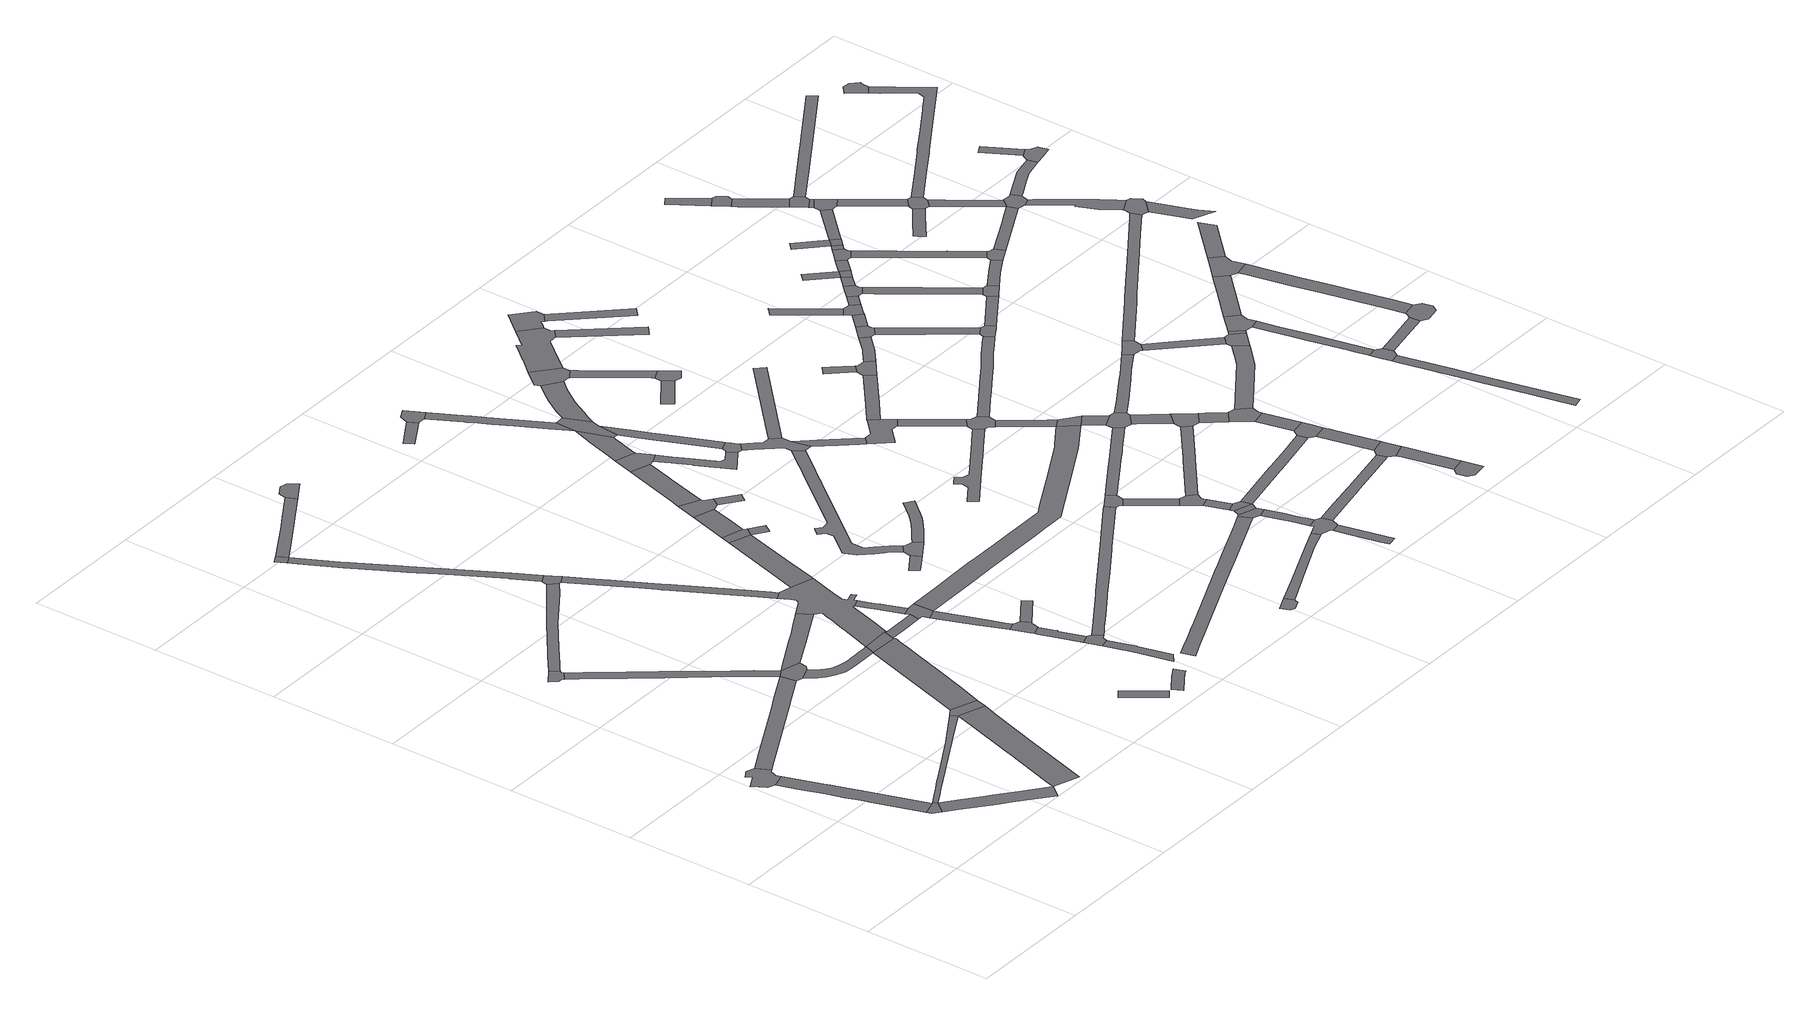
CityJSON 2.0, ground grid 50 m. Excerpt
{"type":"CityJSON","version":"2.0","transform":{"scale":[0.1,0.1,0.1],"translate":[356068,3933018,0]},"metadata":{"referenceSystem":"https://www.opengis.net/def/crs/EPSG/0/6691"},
"CityObjects":{
"road1":{"type":"Road","geometry":[{"type":"MultiSurface","lod":"1","boundaries":[[[0,1,2,3,4,5,6,7,8,9,10]]]}]},
"road2":{"type":"Road","attributes":{"RoadStructureAttribute.sectionType":"1"},"geometry":[{"type":"MultiSurface","lod":"1","boundaries":[[[11,12,13,14,15,16,17,18,19,20,21,22,23,24,0,10]]]}]},
"road3":{"type":"Road","geometry":[{"type":"MultiSurface","lod":"1","boundaries":[[[18,17,25,26,27,28]]]}]},
"road4":{"type":"Road","attributes":{"RoadStructureAttribute.sectionType":"1"},"geometry":[{"type":"MultiSurface","lod":"1","boundaries":[[[29,30,31,32,33,27,26,34,35,36,37,38,39]]]}]},
"road5":{"type":"Road","attributes":{"RoadStructureAttribute.sectionType":"1"},"geometry":[{"type":"MultiSurface","lod":"1","boundaries":[[[27,40,41,42,43,44,45,46,47,48,49,50,51,39,52,53,54,55,56,57,58,46,59,60,61,62,63,64,65,66,28]]]}]},
"road6":{"type":"Road","attributes":{"RoadStructureAttribute.sectionType":"1"},"geometry":[{"type":"MultiSurface","lod":"1","boundaries":[[[67,68,69,70,71,4,3,72,73,74,75,76]]]}]},
"road7":{"type":"Road","geometry":[{"type":"MultiSurface","lod":"1","boundaries":[[[77,78,79,80,81,82,83,84,85,86]]]}]},
"road8":{"type":"Road","attributes":{"RoadStructureAttribute.sectionType":"1"},"geometry":[{"type":"MultiSurface","lod":"1","boundaries":[[[87,88,89,90,91,92,93,67,94,95,96,97,98,99,100,101,102,77,86]]]}]},
"road9":{"type":"Road","geometry":[{"type":"MultiSurface","lod":"1","boundaries":[[[103,104,59,46,58]]]}]},
"road10":{"type":"Road","attributes":{"RoadStructureAttribute.sectionType":"1"},"geometry":[{"type":"MultiSurface","lod":"1","boundaries":[[[79,105,106,107,108,109,110,111,112,113,114,115,116,80]]]}]},
"road11":{"type":"Road","geometry":[{"type":"MultiSurface","lod":"1","boundaries":[[[117,118,119,120,94,67,76]]]}]},
"road12":{"type":"Road","geometry":[{"type":"MultiSurface","lod":"1","boundaries":[[[121,122,123,124]]]}]},
"road13":{"type":"Road","attributes":{"RoadStructureAttribute.sectionType":"1"},"geometry":[{"type":"MultiSurface","lod":"1","boundaries":[[[125,126,127,128,129,130,131,132,133,134,135,136,118,117,137,138,139,140,141,142,143,144,145,146,147]]]}]},
"road14":{"type":"Road","attributes":{"RoadStructureAttribute.sectionType":"1"},"geometry":[{"type":"MultiSurface","lod":"1","boundaries":[[[148,149,150,151,152,104,103,153,154,155,156,157,158,159,160,161,162,163,164,147]]]}]},
"road15":{"type":"Road","attributes":{"RoadStructureAttribute.sectionType":"1"},"geometry":[{"type":"MultiSurface","lod":"1","boundaries":[[[122,165,166,167,168,169,170,171,172,173,174,175,176,177,178,179,180,181,182,183,184,185,186,187,123]]]}]},
"road16":{"type":"Road","attributes":{"RoadStructureAttribute.sectionType":"1"},"geometry":[{"type":"MultiSurface","lod":"1","boundaries":[[[188,189,190,191,192,193,94,120,194,195,196,197]]]}]},
"road17":{"type":"Road","attributes":{"RoadStructureAttribute.sectionType":"1"},"geometry":[{"type":"MultiSurface","lod":"1","boundaries":[[[198,199,200,201]]]}]},
"road18":{"type":"Road","geometry":[{"type":"MultiSurface","lod":"1","boundaries":[[[202,176,175,111,110,203,204]]]}]},
"road19":{"type":"Road","geometry":[{"type":"MultiSurface","lod":"1","boundaries":[[[205,206,125,147,164,207]]]}]},
"road20":{"type":"Road","attributes":{"RoadStructureAttribute.sectionType":"1"},"geometry":[{"type":"MultiSurface","lod":"1","boundaries":[[[123,208,209,210,211,212,213,214,215,124]]]}]},
"road21":{"type":"Road","attributes":{"RoadStructureAttribute.sectionType":"1"},"geometry":[{"type":"MultiSurface","lod":"1","boundaries":[[[216,217,218,219,220,221,222,223,224,204,203,225,226,227,228,229,230,231,232,233,234,235]]]}]},
"road22":{"type":"Road","attributes":{"RoadStructureAttribute.sectionType":"1"},"geometry":[{"type":"MultiSurface","lod":"1","boundaries":[[[236,237,238,239,240,241,242,243,244]]]}]},
"road23":{"type":"Road","attributes":{"RoadStructureAttribute.sectionType":"6"},"geometry":[{"type":"MultiSurface","lod":"1","boundaries":[[[245,246,247,248,249,250,205,207]]]}]},
"road24":{"type":"Road","geometry":[{"type":"MultiSurface","lod":"1","boundaries":[[[196,251,252,253,254,255,256,257,258,259,260,261,262,125,206,263,264,265,266,267,268,269,270,271,272,273,274,275,276,277,278,216,235,279,280,281,282,197]]]}]},
"road25":{"type":"Road","attributes":{"RoadStructureAttribute.sectionType":"1"},"geometry":[{"type":"MultiSurface","lod":"1","boundaries":[[[283,284,285,286,287,288,289,290,291,270,269]]]}]},
"road26":{"type":"Road","geometry":[{"type":"MultiSurface","lod":"1","boundaries":[[[247,292,293,294,295,287,286,248]]]}]},
"road27":{"type":"Road","attributes":{"RoadStructureAttribute.sectionType":"1"},"geometry":[{"type":"MultiSurface","lod":"1","boundaries":[[[296,297,298,212,211,299,300]]]}]},
"road28":{"type":"Road","attributes":{"RoadStructureAttribute.sectionType":"1"},"geometry":[{"type":"MultiSurface","lod":"1","boundaries":[[[301,302,303,304,305,306,294,293]]]}]},
"road29":{"type":"Road","attributes":{"RoadStructureAttribute.sectionType":"1"},"geometry":[{"type":"MultiSurface","lod":"1","boundaries":[[[307,308,309,310,311,312,313,314,315]]]}]},
"road30":{"type":"Road","attributes":{"RoadStructureAttribute.sectionType":"1"},"geometry":[{"type":"MultiSurface","lod":"1","boundaries":[[[316,317,318,319,320,321,322,323,324,325]]]}]},
"road31":{"type":"Road","geometry":[{"type":"MultiSurface","lod":"1","boundaries":[[[303,326,322,321,327,328,329,330,331,304]]]}]},
"road32":{"type":"Road","geometry":[{"type":"MultiSurface","lod":"1","boundaries":[[[332,333,334,316,325,307,315]]]}]},
"road33":{"type":"Road","geometry":[{"type":"MultiSurface","lod":"1","boundaries":[[[329,335,336,337,330]]]}]},
"road34":{"type":"Road","attributes":{"RoadStructureAttribute.sectionType":"1"},"geometry":[{"type":"MultiSurface","lod":"1","boundaries":[[[338,339,340,278,277,341,342,343,344]]]}]},
"road35":{"type":"Road","geometry":[{"type":"MultiSurface","lod":"1","boundaries":[[[345,346,338,344,347,348]]]}]},
"road36":{"type":"Road","attributes":{"RoadStructureAttribute.sectionType":"1"},"geometry":[{"type":"MultiSurface","lod":"1","boundaries":[[[349,350,351,352]]]}]},
"road37":{"type":"Road","attributes":{"RoadStructureAttribute.sectionType":"1"},"geometry":[{"type":"MultiSurface","lod":"1","boundaries":[[[353,345,348,354,355,356]]]}]},
"road38":{"type":"Road","geometry":[{"type":"MultiSurface","lod":"1","boundaries":[[[357,358,347,344]]]}]},
"road39":{"type":"Road","geometry":[{"type":"MultiSurface","lod":"1","boundaries":[[[359,360,361,362,363,364,349,352]]]}]},
"road40":{"type":"Road","geometry":[{"type":"MultiSurface","lod":"1","boundaries":[[[365,366,367,368,369,353,356]]]}]},
"road41":{"type":"Road","geometry":[{"type":"MultiSurface","lod":"1","boundaries":[[[365,370,371,372,373,366]]]}]},
"road42":{"type":"Road","attributes":{"RoadStructureAttribute.sectionType":"1"},"geometry":[{"type":"MultiSurface","lod":"1","boundaries":[[[333,374,375,376,377,378,379,380,381,382,383,384,385,386,387,388,389,390,391,392,393,394,334]]]}]},
"road43":{"type":"Road","attributes":{"RoadStructureAttribute.sectionType":"1"},"geometry":[{"type":"MultiSurface","lod":"1","boundaries":[[[395,396,397,369,368,398,399,400]]]}]},
"road44":{"type":"Road","geometry":[{"type":"MultiSurface","lod":"1","boundaries":[[[401,402,403,404,405,406]]]}]},
"road45":{"type":"Road","geometry":[{"type":"MultiSurface","lod":"1","boundaries":[[[407,408,409,410,411,412]]]}]},
"road46":{"type":"Road","attributes":{"RoadStructureAttribute.sectionType":"1"},"geometry":[{"type":"MultiSurface","lod":"1","boundaries":[[[413,414,415,416,417,418,419,420,421,422,423,424,425,426,427,428,429,430,431,432,433,434,435,436]]]}]},
"road47":{"type":"Road","attributes":{"RoadStructureAttribute.sectionType":"1"},"geometry":[{"type":"MultiSurface","lod":"1","boundaries":[[[363,437,438,439,440,441,442,443,444,445,446,447,448,449,450,451,452,453,454,455,456,457,458,459,460,461,462,463,464,465,466,467,364]]]}]},
"road48":{"type":"Road","attributes":{"RoadStructureAttribute.sectionType":"1"},"geometry":[{"type":"MultiSurface","lod":"1","boundaries":[[[468,469,470,471,472,473,474,475,476,477,478,479,480,481,482,361,360]]]}]},
"road49":{"type":"Road","geometry":[{"type":"MultiSurface","lod":"1","boundaries":[[[483,484,395,400,485,486,487]]]}]},
"road50":{"type":"Road","geometry":[{"type":"MultiSurface","lod":"1","boundaries":[[[488,489,490,412,411,491,492,493]]]}]},
"road51":{"type":"Road","attributes":{"RoadStructureAttribute.sectionType":"1"},"geometry":[{"type":"MultiSurface","lod":"1","boundaries":[[[494,495,496,484,483,497,498,499,500]]]}]},
"road52":{"type":"Road","attributes":{"RoadStructureAttribute.sectionType":"1"},"geometry":[{"type":"MultiSurface","lod":"1","boundaries":[[[501,502,503,504,493,492,505,506,507,508,509,510,511,512,500]]]}]},
"road53":{"type":"Road","attributes":{"RoadStructureAttribute.sectionType":"1"},"geometry":[{"type":"MultiSurface","lod":"1","boundaries":[[[513,514,515,516,517,518,519,520,521,522,523,524,525,487,486]]]}]},
"road54":{"type":"Road","attributes":{"RoadStructureAttribute.sectionType":"1"},"geometry":[{"type":"MultiSurface","lod":"1","boundaries":[[[526,527,528,529,530,531,532,533,534,535,536,537,538,539,540,541,542,295,294,543,544,545,546,547,548,549,550,551,552,553,554,555]]]}]},
"road55":{"type":"Road","attributes":{"RoadStructureAttribute.sectionType":"1"},"geometry":[{"type":"MultiSurface","lod":"1","boundaries":[[[401,556,557,558,559,560,561,402]]]}]},
"road56":{"type":"Road","geometry":[{"type":"MultiSurface","lod":"1","boundaries":[[[562,563,564,501,500,499,565]]]}]},
"road57":{"type":"Road","attributes":{"RoadStructureAttribute.sectionType":"1"},"geometry":[{"type":"MultiSurface","lod":"1","boundaries":[[[566,567,568,569,562,565,570,571,572,573,574,575]]]}]},
"road58":{"type":"Road","geometry":[{"type":"MultiSurface","lod":"1","boundaries":[[[518,576,577,578,579,580,581,582,575,574,583,519]]]}]},
"road59":{"type":"Road","geometry":[{"type":"MultiSurface","lod":"1","boundaries":[[[584,585,586,577,576,587,588,589,590,591,592,449,448,593,594,595]]]}]},
"road60":{"type":"Road","attributes":{"RoadStructureAttribute.sectionType":"1"},"geometry":[{"type":"MultiSurface","lod":"1","boundaries":[[[596,597,598,599,600,601,564,563,602,603,604,605,606,607,608,609,610]]]}]},
"road61":{"type":"Road","geometry":[{"type":"MultiSurface","lod":"1","boundaries":[[[611,612,384,383,613,614,615,616,617]]]}]},
"road62":{"type":"Road","attributes":{"RoadStructureAttribute.sectionType":"1"},"geometry":[{"type":"MultiSurface","lod":"1","boundaries":[[[618,619,620,621,594,593,622,623,624,625]]]}]},
"road63":{"type":"Road","attributes":{"RoadStructureAttribute.sectionType":"1"},"geometry":[{"type":"MultiSurface","lod":"1","boundaries":[[[626,627,628,615,614,629,630,631]]]}]},
"road64":{"type":"Road","attributes":{"RoadStructureAttribute.sectionType":"1"},"geometry":[{"type":"MultiSurface","lod":"1","boundaries":[[[632,633,634,635,636,637,638,639,640,641,642,643,644,645,646,647,648,649,650,651]]]}]},
"road65":{"type":"Road","geometry":[{"type":"MultiSurface","lod":"1","boundaries":[[[652,653,654,559,558,655,656,657,658,659,660]]]}]},
"road66":{"type":"Road","geometry":[{"type":"MultiSurface","lod":"1","boundaries":[[[661,662,663,664,413,436,665]]]}]},
"road67":{"type":"Road","geometry":[{"type":"MultiSurface","lod":"1","boundaries":[[[666,667,668,669,670,626,631,671,672]]]}]},
"road68":{"type":"Road","attributes":{"RoadStructureAttribute.sectionType":"1"},"geometry":[{"type":"MultiSurface","lod":"1","boundaries":[[[673,674,675,676,677,678,679,658,657]]]}]},
"road69":{"type":"Road","geometry":[{"type":"MultiSurface","lod":"1","boundaries":[[[609,680,681,682,683,684,685,686,687,610]]]}]},
"road70":{"type":"Road","attributes":{"RoadStructureAttribute.sectionType":"1"},"geometry":[{"type":"MultiSurface","lod":"1","boundaries":[[[672,688,689,690,666]]]}]},
"road71":{"type":"Road","attributes":{"RoadStructureAttribute.sectionType":"1"},"geometry":[{"type":"MultiSurface","lod":"1","boundaries":[[[691,692,693,653,652,694,695,696,661,665]]]}]},
"road72":{"type":"Road","attributes":{"RoadStructureAttribute.sectionType":"1"},"geometry":[{"type":"MultiSurface","lod":"1","boundaries":[[[697,664,663,698]]]}]},
"road73":{"type":"Road","geometry":[{"type":"MultiSurface","lod":"1","boundaries":[[[699,689,688,697,698]]]}]},
"road74":{"type":"Road","attributes":{"RoadStructureAttribute.sectionType":"1"},"geometry":[{"type":"MultiSurface","lod":"1","boundaries":[[[700,701,702,703]]]}]},
"road75":{"type":"Road","geometry":[{"type":"MultiSurface","lod":"1","boundaries":[[[704,705,706,707,708,618,625,709,710,711,712]]]}]},
"road76":{"type":"Road","attributes":{"RoadStructureAttribute.sectionType":"1"},"geometry":[{"type":"MultiSurface","lod":"1","boundaries":[[[713,714,684,683,715,716,717]]]}]},
"road77":{"type":"Road","attributes":{"RoadStructureAttribute.sectionType":"1"},"geometry":[{"type":"MultiSurface","lod":"1","boundaries":[[[718,719,720,584,595]]]}]},
"road78":{"type":"Road","attributes":{"RoadStructureAttribute.sectionType":"1"},"geometry":[{"type":"MultiSurface","lod":"1","boundaries":[[[721,722,723,724,725,726,727,686,685,728,729,730,731,732,733,734]]]}]},
"road79":{"type":"Road","attributes":{"RoadStructureAttribute.sectionType":"1"},"geometry":[{"type":"MultiSurface","lod":"1","boundaries":[[[735,736,737,738,739,611,617,740,741,742,743,744,745]]]}]},
"road80":{"type":"Road","attributes":{"RoadStructureAttribute.sectionType":"1"},"geometry":[{"type":"MultiSurface","lod":"1","boundaries":[[[703,702,746,747,713,717]]]}]},
"road81":{"type":"Road","attributes":{"RoadStructureAttribute.sectionType":"1"},"geometry":[{"type":"MultiSurface","lod":"1","boundaries":[[[748,749,750,751,752,753,704,712]]]}]},
"road82":{"type":"Road","geometry":[{"type":"MultiSurface","lod":"1","boundaries":[[[754,755,756,757,758,759,751,750,632,651]]]}]},
"road83":{"type":"Road","attributes":{"RoadStructureAttribute.sectionType":"1"},"geometry":[{"type":"MultiSurface","lod":"1","boundaries":[[[760,761,762,670,669,763,764,765,766,767]]]}]},
"road84":{"type":"Road","attributes":{"RoadStructureAttribute.sectionType":"1"},"geometry":[{"type":"MultiSurface","lod":"1","boundaries":[[[768,769,706,705,770,771]]]}]},
"road85":{"type":"Road","attributes":{"RoadStructureAttribute.sectionType":"1"},"geometry":[{"type":"MultiSurface","lod":"1","boundaries":[[[659,772,773,774,775,776,777,778,779,660]]]}]},
"road86":{"type":"Road","attributes":{"RoadStructureAttribute.sectionType":"1"},"geometry":[{"type":"MultiSurface","lod":"1","boundaries":[[[755,526,780,781,782,756]]]}]},
"road87":{"type":"Road","attributes":{"RoadStructureAttribute.sectionType":"1"},"geometry":[{"type":"MultiSurface","lod":"1","boundaries":[[[783,784,785,786,787,788,789,790,699,698]]]}]},
"road88":{"type":"Road","geometry":[{"type":"MultiSurface","lod":"1","boundaries":[[[791,792,793,794,721,734,795,796,797]]]}]},
"road89":{"type":"Road","attributes":{"RoadStructureAttribute.sectionType":"1"},"geometry":[{"type":"MultiSurface","lod":"1","boundaries":[[[731,798,799,732]]]}]},
"road90":{"type":"Road","geometry":[{"type":"MultiSurface","lod":"1","boundaries":[[[780,526,555,800]]]}]},
"road91":{"type":"Road","attributes":{"RoadStructureAttribute.sectionType":"1"},"geometry":[{"type":"MultiSurface","lod":"1","boundaries":[[[555,801,802,800]]]}]},
"road92":{"type":"Road","geometry":[{"type":"MultiSurface","lod":"1","boundaries":[[[803,804,805,806,807]]]}]},
"road93":{"type":"Road","geometry":[{"type":"MultiSurface","lod":"1","boundaries":[[[808,809,810,811,802,801,735,745]]]}]},
"road94":{"type":"Road","attributes":{"RoadStructureAttribute.sectionType":"1"},"geometry":[{"type":"MultiSurface","lod":"1","boundaries":[[[812,813,814,791,797]]]}]},
"road95":{"type":"Road","geometry":[{"type":"MultiSurface","lod":"1","boundaries":[[[807,768,771,815,816,817,803]]]}]},
"road96":{"type":"Road","attributes":{"RoadStructureAttribute.sectionType":"1"},"geometry":[{"type":"MultiSurface","lod":"1","boundaries":[[[808,818,819,820,821,822,809]]]}]},
"road97":{"type":"Road","geometry":[{"type":"MultiSurface","lod":"1","boundaries":[[[766,823,824,825,826,827,821,820,767]]]}]},
"road98":{"type":"Road","attributes":{"RoadStructureAttribute.sectionType":"1"},"geometry":[{"type":"MultiSurface","lod":"1","boundaries":[[[757,828,829,830,831,832,833,834,835,836,837,838,839,840,841,842,843,844,845,846,847,758]]]}]},
"road99":{"type":"Road","geometry":[{"type":"MultiSurface","lod":"1","boundaries":[[[848,849,850,851,852,853]]]}]},
"road100":{"type":"Road","attributes":{"RoadStructureAttribute.sectionType":"1"},"geometry":[{"type":"MultiSurface","lod":"1","boundaries":[[[854,855,824,823,856,857]]]}]},
"road101":{"type":"Road","attributes":{"RoadStructureAttribute.sectionType":"1"},"geometry":[{"type":"MultiSurface","lod":"1","boundaries":[[[858,859,860,861,862,863,864,865,848,853]]]}]},
"road102":{"type":"Road","attributes":{"RoadStructureAttribute.sectionType":"1"},"geometry":[{"type":"MultiSurface","lod":"1","boundaries":[[[815,866,867,868,869,870,871,872,873,874,816]]]}]},
"road103":{"type":"Road","geometry":[{"type":"MultiSurface","lod":"1","boundaries":[[[875,776,775,863,862,876,877]]]}]},
"road104":{"type":"Road","attributes":{"RoadStructureAttribute.sectionType":"1"},"geometry":[{"type":"MultiSurface","lod":"1","boundaries":[[[878,879,880,881,882,875,877]]]}]},
"road105":{"type":"Road","geometry":[{"type":"MultiSurface","lod":"1","boundaries":[[[883,786,785,881,880,884,885]]]}]},
"road106":{"type":"Road","geometry":[{"type":"MultiSurface","lod":"1","boundaries":[[[886,887,888,854,857,889,890]]]}]},
"road107":{"type":"Road","attributes":{"RoadStructureAttribute.sectionType":"1"},"geometry":[{"type":"MultiSurface","lod":"1","boundaries":[[[890,889,883,885]]]}]},
"road108":{"type":"Road","attributes":{"RoadStructureAttribute.sectionType":"1"},"geometry":[{"type":"MultiSurface","lod":"1","boundaries":[[[810,891,892,893,894,895,896,897,898,811]]]}]},
"road109":{"type":"Road","geometry":[{"type":"MultiSurface","lod":"1","boundaries":[[[899,900,901,870,869,902,903]]]}]},
"road110":{"type":"Road","attributes":{"RoadStructureAttribute.sectionType":"1"},"geometry":[{"type":"MultiSurface","lod":"1","boundaries":[[[904,905,906,907,908,909]]]}]},
"road111":{"type":"Road","attributes":{"RoadStructureAttribute.sectionType":"1"},"geometry":[{"type":"MultiSurface","lod":"1","boundaries":[[[910,911,901,900]]]}]},
"road112":{"type":"Road","attributes":{"RoadStructureAttribute.sectionType":"1"},"geometry":[{"type":"MultiSurface","lod":"1","boundaries":[[[902,912,913,914,915,916,917,903]]]}]},
"road113":{"type":"Road","geometry":[{"type":"MultiSurface","lod":"1","boundaries":[[[909,908,911,910,918,919,920,921]]]}]},
"road114":{"type":"Road","geometry":[{"type":"MultiSurface","lod":"1","boundaries":[[[915,914,836,835,922,923,924]]]}]},
"road115":{"type":"Road","attributes":{"RoadStructureAttribute.sectionType":"1"},"geometry":[{"type":"MultiSurface","lod":"1","boundaries":[[[925,926,927,928,888,887,929,930,931,932,933]]]}]},
"road116":{"type":"Road","attributes":{"RoadStructureAttribute.sectionType":"1"},"geometry":[{"type":"MultiSurface","lod":"1","boundaries":[[[920,934,935,936,921]]]}]},
"road117":{"type":"Road","geometry":[{"type":"MultiSurface","lod":"1","boundaries":[[[937,938,895,894,939,940,941,942,943]]]}]},
"road118":{"type":"Road","geometry":[{"type":"MultiSurface","lod":"1","boundaries":[[[944,936,935,945,946,947,948,949]]]}]},
"road119":{"type":"Road","attributes":{"RoadStructureAttribute.sectionType":"1"},"geometry":[{"type":"MultiSurface","lod":"1","boundaries":[[[923,950,951,952,953,954,924]]]}]},
"road120":{"type":"Road","attributes":{"RoadStructureAttribute.sectionType":"1"},"geometry":[{"type":"MultiSurface","lod":"1","boundaries":[[[948,955,956,957,958,949]]]}]},
"road121":{"type":"Road","geometry":[{"type":"MultiSurface","lod":"1","boundaries":[[[959,960,957,961]]]}]},
"road122":{"type":"Road","attributes":{"RoadStructureAttribute.sectionType":"1"},"geometry":[{"type":"MultiSurface","lod":"1","boundaries":[[[941,962,963,964,965,942]]]}]},
"road123":{"type":"Road","attributes":{"RoadStructureAttribute.sectionType":"1"},"geometry":[{"type":"MultiSurface","lod":"1","boundaries":[[[945,966,967,968,969,970,971,972,973,974,975,946]]]}]},
"road124":{"type":"Road","geometry":[{"type":"MultiSurface","lod":"1","boundaries":[[[961,957,956,976,977,978]]]}]},
"road125":{"type":"Road","attributes":{"RoadStructureAttribute.sectionType":"1"},"geometry":[{"type":"MultiSurface","lod":"1","boundaries":[[[979,980,961,978]]]}]},
"road126":{"type":"Road","geometry":[{"type":"MultiSurface","lod":"1","boundaries":[[[932,981,982,964,963,933]]]}]},
"road127":{"type":"Road","geometry":[{"type":"MultiSurface","lod":"1","boundaries":[[[952,983,984,985,970,969,953]]]}]},
"road128":{"type":"Road","attributes":{"RoadStructureAttribute.sectionType":"1"},"geometry":[{"type":"MultiSurface","lod":"1","boundaries":[[[986,987,988,989,990,991,992,993,994,995,996,997]]]}]},
"road129":{"type":"Road","attributes":{"RoadStructureAttribute.sectionType":"1"},"geometry":[{"type":"MultiSurface","lod":"1","boundaries":[[[982,981,998,999]]]}]},
"road130":{"type":"Road","geometry":[{"type":"MultiSurface","lod":"1","boundaries":[[[1000,1001,1002,1003,980,979,1004,1005]]]}]},
"road131":{"type":"Road","geometry":[{"type":"MultiSurface","lod":"1","boundaries":[[[1006,1007,1008,1009]]]}]},
"road132":{"type":"Road","geometry":[{"type":"MultiSurface","lod":"1","boundaries":[[[1010,1011,992,991,1012,1013,1014,1015]]]}]},
"road133":{"type":"Road","attributes":{"RoadStructureAttribute.sectionType":"1"},"geometry":[{"type":"MultiSurface","lod":"1","boundaries":[[[1008,1002,1001,1016,1017]]]}]},
"road134":{"type":"Road","geometry":[{"type":"MultiSurface","lod":"1","boundaries":[[[998,1018,1019,1020,1021,1022,999]]]}]},
"road135":{"type":"Road","attributes":{"RoadStructureAttribute.sectionType":"1"},"geometry":[{"type":"MultiSurface","lod":"1","boundaries":[[[1014,1023,1024,1025,1026,1019,1018,1027,1028,1029,1030,1031,1032,1033,1034,1015]]]}]},
"road136":{"type":"Road","geometry":[{"type":"MultiSurface","lod":"1","boundaries":[[[1035,1009,1008,1017]]]}]},
"road137":{"type":"Road","attributes":{"RoadStructureAttribute.sectionType":"1"},"geometry":[{"type":"MultiSurface","lod":"1","boundaries":[[[1036,1037,984,983,1038,1039,1040]]]}]},
"road138":{"type":"Road","attributes":{"RoadStructureAttribute.sectionType":"1"},"geometry":[{"type":"MultiSurface","lod":"1","boundaries":[[[1004,1041,1042,1043,1044,1045,1046,1047,1048,1049,1050,1051,1052,1005]]]}]},
"road139":{"type":"Road","attributes":{"RoadStructureAttribute.sectionType":"1"},"geometry":[{"type":"MultiSurface","lod":"1","boundaries":[[[1053,1054,1055,1056,1057,1058]]]}]},
"road140":{"type":"Road","attributes":{"RoadStructureAttribute.sectionType":"1"},"geometry":[{"type":"MultiSurface","lod":"1","boundaries":[[[1059,1060,1061,1062,1063,1009,1035]]]}]},
"road141":{"type":"Road","attributes":{"RoadStructureAttribute.sectionType":"1"},"geometry":[{"type":"MultiSurface","lod":"1","boundaries":[[[1064,1065,1066,1013,1012,1067,1068]]]}]},
"road142":{"type":"Road","geometry":[{"type":"MultiSurface","lod":"1","boundaries":[[[1057,1069,1070,1071,1072,1058]]]}]},
"road143":{"type":"Road","geometry":[{"type":"MultiSurface","lod":"1","boundaries":[[[1039,1073,1074,1075,1047,1046,1040]]]}]},
"road144":{"type":"Road","attributes":{"RoadStructureAttribute.sectionType":"1"},"geometry":[{"type":"MultiSurface","lod":"1","boundaries":[[[1021,1076,1077,1078,1079,1080,1081,1022]]]}]},
"road145":{"type":"Road","attributes":{"RoadStructureAttribute.sectionType":"1"},"geometry":[{"type":"MultiSurface","lod":"1","boundaries":[[[1082,1083,1084,1085,1086,1087,1088,1089,1090,1091,937,943]]]}]},
"road146":{"type":"Road","attributes":{"RoadStructureAttribute.sectionType":"1"},"geometry":[{"type":"MultiSurface","lod":"1","boundaries":[[[1092,1093,1070,1069,1094,1095,1096,1097,1098]]]}]},
"road147":{"type":"Road","geometry":[{"type":"MultiSurface","lod":"1","boundaries":[[[1097,1099,1100,1101,1102,1103,1098]]]}]},
"road148":{"type":"Road","attributes":{"RoadStructureAttribute.sectionType":"1"},"geometry":[{"type":"MultiSurface","lod":"1","boundaries":[[[1099,1104,1105,1100]]]}]},
"road149":{"type":"Road","attributes":{"RoadStructureAttribute.sectionType":"1"},"geometry":[{"type":"MultiSurface","lod":"1","boundaries":[[[1106,1107,1108,1109,1110,1111,1112]]]}]},
"road150":{"type":"Road","geometry":[{"type":"MultiSurface","lod":"1","boundaries":[[[1113,1114,1115,1105,1104,1062,1061]]]}]},
"road151":{"type":"Road","geometry":[{"type":"MultiSurface","lod":"1","boundaries":[[[1068,1116,1117,1118,1119,1120,1121,1122,1064]]]}]},
"road152":{"type":"Road","attributes":{"RoadStructureAttribute.sectionType":"1"},"geometry":[{"type":"MultiSurface","lod":"1","boundaries":[[[1123,1124,1125,1114,1113,1126,1127,1128]]]}]},
"road153":{"type":"Road","attributes":{"RoadStructureAttribute.sectionType":"1"},"geometry":[{"type":"MultiSurface","lod":"1","boundaries":[[[1129,1130,1074,1073,1131,1132,1133]]]}]},
"road154":{"type":"Road","attributes":{"RoadStructureAttribute.sectionType":"1"},"geometry":[{"type":"MultiSurface","lod":"1","boundaries":[[[1134,1135,1136,1137,1138,1139,1140,1141,1142,1143,1144,1145,1146,1147,1121,1120]]]}]},
"road155":{"type":"Road","geometry":[{"type":"MultiSurface","lod":"1","boundaries":[[[1148,1079,1078,1141,1140,1149,1150,1151]]]}]},
"road156":{"type":"Road","geometry":[{"type":"MultiSurface","lod":"1","boundaries":[[[1152,1153,1154,1155,1128,1127,1106,1112]]]}]},
"road157":{"type":"Road","attributes":{"RoadStructureAttribute.sectionType":"1"},"geometry":[{"type":"MultiSurface","lod":"1","boundaries":[[[1156,1157,1158,1159,1160,1153,1152,1161,1162,1133]]]}]},
"road158":{"type":"Road","geometry":[{"type":"MultiSurface","lod":"1","boundaries":[[[1151,1150,1163,1164]]]}]},
"road159":{"type":"Road","geometry":[{"type":"MultiSurface","lod":"1","boundaries":[[[1165,1166,1167,1168,1169,1156,1133,1132]]]}]},
"road160":{"type":"Road","attributes":{"RoadStructureAttribute.sectionType":"1"},"geometry":[{"type":"MultiSurface","lod":"1","boundaries":[[[1170,1171,1172,1173,1174,1175,1176,1166,1165,1177,1178,1179,1180,1181]]]}]},
"road161":{"type":"Road","attributes":{"RoadStructureAttribute.sectionType":"1"},"geometry":[{"type":"MultiSurface","lod":"1","boundaries":[[[1101,1182,1183,1184,1185,1186,1187,1188,1189,1190,1191,1102]]]}]},
"road162":{"type":"Road","geometry":[{"type":"MultiSurface","lod":"1","boundaries":[[[1192,1193,1194,1170,1181,1195,1087,1086,1196]]]}]},
"road163":{"type":"Road","geometry":[{"type":"MultiSurface","lod":"1","boundaries":[[[1197,1198,1199,1200,1201,1202,1203,1192,1196]]]}]},
"road164":{"type":"Road","attributes":{"RoadStructureAttribute.sectionType":"1"},"geometry":[{"type":"MultiSurface","lod":"1","boundaries":[[[1204,1205,1206,1168,1167,1207,1208,1209,1210]]]}]},
"road165":{"type":"Road","attributes":{"RoadStructureAttribute.sectionType":"1"},"geometry":[{"type":"MultiSurface","lod":"1","boundaries":[[[1211,1212,1213,1214,1215,1216,1217,1218,1219,1220,1155,1154,1221,1222,1223,1224,1225,1226,1227,1228,1229,1230,1231,1232]]]}]},
"road166":{"type":"Road","attributes":{"RoadStructureAttribute.sectionType":"1"},"geometry":[{"type":"MultiSurface","lod":"1","boundaries":[[[1233,1234,1235,1236]]]}]},
"road167":{"type":"Road","geometry":[{"type":"MultiSurface","lod":"1","boundaries":[[[1237,1238,1239,1240,1236,1235,1241,1204,1210]]]}]},
"road168":{"type":"Road","geometry":[{"type":"MultiSurface","lod":"1","boundaries":[[[1231,1242,1243,1244,1245,1246,1232]]]}]}
},
"vertices":[
[120,827,0],[114,845,0],[123,871,0],[133,877,0],[106,928,0],[73,939,0],[44,922,0],[57,900,0],[6,873,0],[35,820,0],[63,809,0],
[92,719,0],[119,637,0],[140,571,0],[152,536,0],[164,497,0],[166,492,0],[228,296,0],[285,314,0],[211,549,0],[209,555,0],[205,568,0],[186,626,0],[174,661,0],[167,684,0],
[234,278,0],[263,255,0],[301,302,0],[291,317,0],
[523,125,0],[493,150,0],[451,183,0],[426,202,0],[365,251,0],[308,219,0],[413,136,0],[454,103,0],[515,55,0],[579,4,0],[616,51,0],
[342,325,0],[376,345,0],[407,363,0],[422,372,0],[637,495,0],[650,502,0],[786,577,0],[764,509,0],[702,313,0],[698,301,0],[696,296,0],[626,85,0],[717,18,0],[721,29,0],[739,84,0],[770,181,0],[801,276,0],[865,471,0],[890,542,0],[770,602,0],[661,533,0],[625,510,0],[436,401,0],[416,390,0],[407,385,0],[368,362,0],[332,341,0],
[626,1209,0],[500,1141,0],[450,1113,0],[192,975,0],[138,946,0],[158,891,0],[217,922,0],[481,1064,0],[534,1093,0],[637,1148,0],
[208,1808,0],[206,1817,0],[208,1822,0],[189,1856,0],[130,1815,0],[154,1788,0],[160,1789,0],[170,1788,0],[177,1784,0],[177,1783,0],
[208,1743,0],[308,1616,0],[373,1534,0],[387,1517,0],[533,1333,0],[545,1317,0],[573,1282,0],[657,1228,0],[656,1228,0],[605,1303,0],[557,1363,0],[408,1554,0],[403,1559,0],[339,1641,0],[266,1735,0],[250,1755,0],
[904,585,0],[799,621,0],
[224,1837,0],[245,1853,0],[327,1917,0],[448,2011,0],[602,2119,0],[656,2161,0],[626,2192,0],[576,2154,0],[426,2041,0],[208,1872,0],[206,1870,0],[202,1867,0],
[661,1141,0],[713,1162,0],[730,1177,0],[735,1207,0],
[190,3013,0],[211,2974,0],[243,2992,0],[222,3030,0],
[951,1088,0],[946,1088,0],[939,1088,0],[912,1088,0],[847,1087,0],[828,1087,0],[800,1092,0],[776,1101,0],[757,1113,0],[746,1125,0],[738,1132,0],[717,1157,0],[682,1117,0],[695,1101,0],[719,1081,0],[746,1064,0],[775,1052,0],[783,1049,0],[825,1047,0],[833,1047,0],[922,1048,0],[933,1048,0],[937,1048,0],
[935,1042,0],[928,1021,0],[913,976,0],[824,698,0],[817,677,0],[930,661,0],[938,685,0],[980,812,0],[1010,904,0],[1018,929,0],[1024,949,0],[1025,952,0],[1033,975,0],[1047,1020,0],[1051,1033,0],[1054,1043,0],[1048,1044,0],
[228,2942,0],[299,2802,0],[362,2693,0],[407,2614,0],[412,2606,0],[423,2586,0],[461,2521,0],[580,2316,0],[583,2312,0],[581,2311,0],[632,2216,0],[666,2234,0],[614,2331,0],[494,2538,0],[438,2634,0],[435,2640,0],[428,2652,0],[417,2671,0],[376,2741,0],[337,2810,0],[331,2819,0],[287,2906,0],[261,2959,0],
[967,1399,0],[908,1366,0],[865,1341,0],[823,1319,0],[675,1238,0],[658,1228,0],[849,1268,0],[975,1336,0],[1011,1355,0],[981,1407,0],
[1337,101,0],[1234,239,0],[1202,215,0],[1305,77,0],
[693,2185,0],[664,2161,0],[696,2179,0],
[1063,1090,0],[1065,1096,0],[1050,1050,0],
[309,3033,0],[434,3111,0],[526,3169,0],[560,3190,0],[542,3230,0],[433,3161,0],[370,3121,0],[267,3058,0],
[1052,1531,0],[1039,1554,0],[918,1775,0],[874,1856,0],[858,1885,0],[857,1886,0],[804,1983,0],[774,2037,0],[749,2083,0],[735,2032,0],[757,1992,0],[783,1945,0],[824,1870,0],[825,1868,0],[830,1859,0],[844,1834,0],[931,1674,0],[988,1571,0],[1018,1516,0],[1019,1513,0],
[1425,102,0],[1457,124,0],[1475,133,0],[1457,174,0],[1416,148,0],[1406,141,0],[1364,113,0],[1349,101,0],[1371,65,0],
[1054,1050,0],[1116,1051,0],[1200,1052,0],[1205,1092,0],[1176,1091,0],[1067,1090,0],
[1035,1337,0],[1028,1317,0],[1023,1302,0],[1020,1292,0],[1013,1270,0],[997,1224,0],[992,1208,0],[983,1182,0],[975,1156,0],[960,1115,0],[953,1095,0],[953,1093,0],[1070,1091,0],[1080,1124,0],[1093,1163,0],[1112,1223,0],[1125,1262,0],[1132,1283,0],[1136,1276,0],[1170,1289,0],[1165,1301,0],[1197,1312,0],[1190,1330,0],[1153,1316,0],[1146,1337,0],[1161,1389,0],[1193,1492,0],[1103,1519,0],[1042,1472,0],[1047,1453,0],[1044,1445,0],[1035,1438,0],
[1156,1222,0],[1161,1210,0],[1165,1200,0],[1198,1111,0],[1232,1122,0],[1201,1206,0],[1198,1214,0],[1195,1222,0],[1182,1255,0],
[1219,1052,0],[1228,1028,0],[1269,1044,0],[1267,1123,0],
[615,3277,0],[586,3284,0],[548,3260,0],[603,3218,0],[639,3240,0],
[1249,973,0],[1287,875,0],[1329,766,0],[1363,779,0],[1353,807,0],[1337,851,0],
[1433,452,0],[1448,400,0],[1463,347,0],[1471,316,0],[1497,201,0],[1533,230,0],[1501,358,0],[1500,362,0],[1469,463,0],
[1449,531,0],[1427,600,0],[1419,629,0],[1420,634,0],[1418,641,0],[1397,697,0],[1359,683,0],[1363,672,0],[1381,621,0],[1412,519,0],
[1354,696,0],[1405,724,0],[1406,730,0],[1409,733,0],[1391,769,0],[1372,775,0],
[1477,482,0],[1490,491,0],[1468,524,0],
[1522,813,0],[1499,845,0],[1395,772,0],
[1205,1854,0],[1140,1642,0],[1107,1533,0],[1194,1494,0],[1197,1504,0],[1229,1613,0],[1290,1828,0],
[1217,1894,0],[1217,1893,0],[1313,1860,0],[1302,1869,0],
[1507,1317,0],[1428,1266,0],[1450,1233,0],[1525,1281,0],
[1264,2047,0],[1323,1941,0],[1328,1960,0],[1345,2022,0],
[1345,1789,0],[1368,1822,0],
[1595,1326,0],[1600,1330,0],[1578,1363,0],[1548,1368,0],[1543,1373,0],[1512,1348,0],
[1374,2032,0],[1398,2065,0],[1373,2083,0],[1368,2097,0],[1290,2132,0],
[1446,1981,0],[1455,1975,0],[1478,2008,0],[1459,2021,0],
[1513,506,0],[1532,519,0],[1597,562,0],[1695,628,0],[1697,629,0],[1705,635,0],[1820,712,0],[1940,793,0],[1957,804,0],[2165,944,0],[2146,980,0],[2130,969,0],[1945,844,0],[1918,826,0],[1779,733,0],[1697,678,0],[1695,677,0],[1683,668,0],[1596,610,0],[1511,553,0],[1486,536,0],
[1369,2392,0],[1354,2343,0],[1302,2171,0],[1413,2253,0],[1420,2275,0],[1448,2368,0],
[2056,109,0],[2041,143,0],[1981,116,0],[1995,81,0],[2014,74,0],[2048,90,0],
[1108,3149,0],[1054,3115,0],[1076,3082,0],[1133,3116,0],[1192,3153,0],[1172,3187,0],
[2368,580,0],[2343,568,0],[2312,554,0],[2139,477,0],[2080,450,0],[2041,433,0],[1916,376,0],[1834,339,0],[1734,294,0],[1692,276,0],[1691,275,0],[1615,241,0],[1611,239,0],[1555,214,0],[1571,164,0],[1619,186,0],[1690,219,0],[1692,220,0],[1755,249,0],[1907,317,0],[1936,330,0],[2049,381,0],[2160,431,0],[2389,534,0],
[1514,1409,0],[1477,1446,0],[1451,1473,0],[1451,1521,0],[1451,1524,0],[1515,1604,0],[1676,1806,0],[1696,1831,0],[1709,1848,0],[1711,1850,0],[1779,1935,0],[1831,2001,0],[1802,2036,0],[1763,1988,0],[1712,1924,0],[1710,1921,0],[1709,1920,0],[1660,1859,0],[1505,1664,0],[1475,1661,0],[1451,1679,0],[1448,1675,0],[1426,1648,0],[1450,1629,0],[1453,1599,0],[1383,1511,0],[1386,1503,0],[1402,1463,0],[1442,1418,0],[1467,1397,0],[1484,1383,0],
[1661,1376,0],[1687,1398,0],[1704,1413,0],[1706,1414,0],[1719,1425,0],[1741,1450,0],[1795,1514,0],[1760,1535,0],[1711,1476,0],[1707,1471,0],[1705,1469,0],[1691,1454,0],[1669,1435,0],[1636,1407,0],[1601,1381,0],
[1474,2451,0],[1395,2476,0],[1449,2368,0],[1468,2372,0],[1504,2390,0],
[1230,3225,0],[1221,3242,0],[1186,3223,0],[1202,3153,0],[1223,3153,0],[1258,3172,0],
[1464,2690,0],[1436,2609,0],[1406,2512,0],[1475,2454,0],[1506,2558,0],[1510,2568,0],[1467,2698,0],
[1468,2779,0],[1356,2990,0],[1332,3036,0],[1328,3043,0],[1288,3032,0],[1292,3024,0],[1305,3002,0],[1317,2979,0],[1333,2948,0],[1369,2881,0],[1425,2776,0],[1458,2714,0],
[1497,2315,0],[1529,2250,0],[1530,2247,0],[1596,2115,0],[1677,2171,0],[1683,2176,0],[1660,2209,0],[1657,2206,0],[1624,2183,0],[1604,2188,0],[1564,2268,0],[1548,2302,0],[1529,2339,0],
[2460,1413,0],[2366,1351,0],[2352,1339,0],[2205,1258,0],[2193,1251,0],[2026,1159,0],[1985,1136,0],[1910,1135,0],[1819,1134,0],[1706,1132,0],[1703,1132,0],[1701,1132,0],[1631,1132,0],[1597,1132,0],[1561,1131,0],[1450,1128,0],[1388,1126,0],[1290,1044,0],[1487,1048,0],[1595,1050,0],[1598,1051,0],[1700,1052,0],[1702,1052,0],[1859,1054,0],[1912,1055,0],[2007,1056,0],[2267,1201,0],[2393,1271,0],[2465,1318,0],[2513,1350,0],
[2167,161,0],[2364,255,0],[2442,285,0],[2428,316,0],[2353,283,0],[2142,188,0],
[1538,2652,0],[1549,2685,0],[1507,2781,0],[1530,2568,0],
[1706,2258,0],[1621,2456,0],[1609,2485,0],[1581,2552,0],[1549,2523,0],[1583,2442,0],[1589,2428,0],[1669,2241,0],[1673,2233,0],[1710,2248,0],
[1703,2173,0],[1733,2202,0],[1728,2207,0],[1722,2219,0],[1717,2231,0],[1716,2235,0],[1714,2239,0],[1667,2213,0],
[1815,2144,0],[1787,2144,0],[1766,2167,0],[1713,2163,0],[1715,2160,0],[1731,2143,0],[1779,2090,0],[1801,2066,0],[1802,2038,0],[1862,2000,0],[1848,2076,0],[1848,2113,0],
[1614,2947,0],[1590,2916,0],[1567,2884,0],[1545,2851,0],[1528,2823,0],[1514,2796,0],[1564,2717,0],[1578,2744,0],[1595,2775,0],[1612,2806,0],[1632,2837,0],[1653,2866,0],[1675,2894,0],[1696,2917,0],[1626,2962,0],
[2207,1019,0],[2151,982,0],[2185,941,0],[2191,933,0],[2223,957,0],[2228,982,0],[2229,987,0],
[2017,1887,0],[1909,2007,0],[1893,2025,0],[1892,2026,0],[1921,1934,0],[1923,1932,0],[1972,1877,0],[1988,1860,0],
[2337,804,0],[2294,862,0],[2285,874,0],[2254,848,0],[2264,835,0],[2305,780,0],
[2276,1629,0],[2255,1615,0],[2170,1556,0],[2039,1466,0],[2010,1471,0],[1993,1495,0],[1968,1478,0],[1960,1472,0],[1976,1449,0],[1971,1420,0],[1902,1372,0],[1897,1369,0],[1902,1361,0],[1921,1336,0],[2036,1416,0],[2041,1419,0],[2072,1440,0],[2193,1523,0],[2204,1531,0],[2302,1598,0],
[2505,359,0],[2465,349,0],[2469,334,0],[2450,285,0],[2485,276,0],[2487,267,0],[2525,278,0],[2538,308,0],[2528,348,0],
[2455,534,0],[2448,554,0],[2446,561,0],[2377,584,0],[2416,522,0],
[2390,728,0],[2386,739,0],[2384,746,0],[2397,772,0],[2368,799,0],[2351,717,0],[2352,716,0],
[2496,226,0],[2524,99,0],[2526,90,0],[2532,64,0],[2571,72,0],[2561,117,0],[2527,268,0],
[1710,2917,0],[1722,2917,0],[1724,2917,0],[1725,2917,0],[1763,2942,0],[1763,2972,0],[1671,3048,0],[1619,2985,0],
[2383,628,0],[2421,641,0],[2418,649,0],
[2437,453,0],[2448,415,0],[2464,355,0],[2503,365,0],[2485,429,0],[2476,464,0],
[2389,611,0],[2460,589,0],
[2449,628,0],
[1776,2568,0],[1803,2531,0],[1921,2618,0],[1894,2654,0],
[2174,1870,0],[2140,1916,0],[2112,1951,0],[2110,1949,0],[2047,1886,0],[2009,1836,0],[2052,1788,0],[2112,1847,0],[2142,1846,0],
[1939,2705,0],[1779,2921,0],[1759,2872,0],[1893,2691,0],[1898,2684,0],
[2176,2421,0],[2145,2454,0],[1832,2160,0],
[1853,3236,0],[1795,3166,0],[1784,3184,0],[1751,3144,0],[1726,3114,0],[1724,3112,0],[1711,3096,0],[1836,3061,0],[1871,3104,0],[1872,3105,0],[1902,3106,0],[1936,3135,0],[1929,3144,0],[1928,3174,0],
[2567,1256,0],[2493,1207,0],[2466,1189,0],[2393,1141,0],[2357,1117,0],[2387,1089,0],[2414,1107,0],[2466,1141,0],[2484,1153,0],[2565,1206,0],[2592,1224,0],
[1951,2613,0],[1987,2640,0],
[2201,1766,0],[2229,1729,0],[2281,1658,0],[2313,1682,0],[2283,1723,0],[2234,1789,0],
[2322,1595,0],[2335,1577,0],[2367,1602,0],[2372,1631,0],[2351,1666,0],[2322,1671,0],
[2615,998,0],[2554,949,0],[2541,939,0],[2569,910,0],[2579,918,0],[2675,996,0],[2737,1046,0],[2710,1075,0],
[2331,2130,0],[2161,1991,0],[2223,1983,0],[2360,2095,0],
[2562,313,0],[2741,352,0],[2754,355,0],[2973,400,0],[2962,439,0],[2745,393,0],[2733,391,0],[2599,363,0],
[2494,1435,0],[2475,1460,0],[2463,1475,0],
[2684,638,0],[2695,640,0],[2909,687,0],[2900,727,0],[2873,721,0],[2798,704,0],[2688,680,0],[2677,678,0],
[1998,3227,0],[1997,3257,0],[1922,3319,0],[1882,3270,0],[1941,3189,0],[1955,3209,0],[1964,3198,0],
[2109,2865,0],[2143,2895,0],
[2564,1384,0],
[2567,1285,0],[2624,1310,0],
[2363,2187,0],[2308,2249,0],[2288,2270,0],[2258,2244,0],[2334,2160,0],
[2622,1218,0],[2666,1258,0],[2670,1273,0],[2645,1307,0],
[1971,3190,0],[2181,2967,0],[2214,2998,0],
[2429,2151,0],[2399,2179,0],[2369,2181,0],
[2633,1205,0],[2699,1124,0],[2713,1107,0],[2753,1152,0],[2711,1204,0],
[2766,1041,0],[2813,1079,0],[2779,1120,0],[2775,1126,0],[2754,1151,0],
[2461,1692,0],[2506,1722,0],[2582,1774,0],[2634,1809,0],[2639,1812,0],[2708,1864,0],[2748,1890,0],[2793,1920,0],[2772,1953,0],[2737,1931,0],[2693,1902,0],[2687,1899,0],[2684,1897,0],[2611,1843,0],[2559,1807,0],[2520,1781,0],[2481,1754,0],[2461,1740,0],[2447,1731,0],[2419,1712,0],
[3042,173,0],[3026,150,0],[3034,111,0],[3059,96,0],[3119,106,0],[3101,185,0],
[2877,1001,0],[2829,1060,0],[2794,1007,0],[2830,963,0],
[3096,209,0],[3090,238,0],[3080,284,0],[3058,386,0],[3054,402,0],[2996,381,0],[2999,373,0],[3000,368,0],
[2479,2192,0],[2480,2193,0],[2534,2248,0],[2542,2256,0],[2513,2284,0],[2460,2229,0],[2459,2228,0],[2452,2222,0],[2421,2197,0],
[2979,463,0],[3041,464,0],[3038,476,0],
[3026,532,0],[2997,666,0],[2993,684,0],[2934,672,0],[2965,529,0],
[2916,751,0],[2984,724,0],[2976,763,0],
[2941,923,0],[2949,952,0],[2907,996,0],[2885,896,0],[2944,908,0],
[2744,1321,0],[2847,1389,0],[2897,1423,0],[2983,1478,0],[2957,1509,0],[2854,1438,0],[2826,1421,0],[2699,1340,0],
[2590,2286,0],[2591,2306,0],[2562,2334,0],[2563,2255,0],[2595,2280,0],
[2479,2641,0],[2477,2639,0],[2468,2629,0],[2450,2612,0],[2598,2413,0],[2630,2437,0],
[2645,2361,0],[2615,2389,0],
[2658,2128,0],[2666,2117,0],[2776,1972,0],[2809,1994,0],[2697,2143,0],[2690,2152,0],
[2659,2376,0],[2668,2385,0],[2689,2407,0],[2660,2435,0],
[2835,1947,0],[2851,1958,0],[2829,1990,0],
[3185,1204,0],[3179,1199,0],[3140,1160,0],[3025,1079,0],[3051,1024,0],[3176,1111,0],[3257,1192,0],[3262,1198,0],[3225,1245,0],
[2711,2430,0],[2725,2445,0],[2697,2473,0],
[3029,1560,0],[2994,1535,0],[2985,1478,0],[3017,1474,0],[3022,1469,0],[3050,1497,0],[3052,1527,0],
[2711,2487,0],[2746,2443,0],[2778,2467,0],[2772,2475,0],[2774,2495,0],[2745,2523,0],
[2921,2006,0],[2982,2047,0],[3010,2067,0],[2982,2095,0],[2899,2039,0],
[2780,2501,0],[2812,2535,0],[2784,2563,0],[2747,2524,0],
[2721,2682,0],[2693,2653,0],[2811,2591,0],
[3114,1377,0],[3224,1268,0],[3253,1297,0],[3145,1403,0],
[2771,2409,0],[2820,2342,0],[2865,2280,0],[2986,2115,0],[3018,2139,0],[2997,2168,0],[2897,2304,0],[2896,2306,0],[2852,2366,0],[2803,2433,0],
[2831,2554,0],[2833,2556,0],[2840,2563,0],
[2888,2613,0],[2858,2640,0],
[3320,1255,0],[3278,1297,0],
[3062,2102,0],[3039,2135,0],[3019,2138,0],
[3653,98,0],[3604,326,0],[3570,483,0],[3559,535,0],[3557,548,0],[3510,762,0],[3471,753,0],[3476,733,0],[3528,492,0],[3543,420,0],[3565,318,0],[3615,87,0],
[3332,1267,0],[3290,1309,0],
[2935,2642,0],[2937,2663,0],[2908,2691,0],[2894,2676,0],[2908,2612,0],[2940,2636,0],
[2856,2832,0],[2827,2804,0],[2926,2709,0],[2954,2738,0],
[3458,814,0],[3464,786,0],[3526,787,0],[3516,826,0],[3493,844,0],[3454,836,0],
[2939,2665,0],[2955,2681,0],
[3362,1262,0],[3401,1273,0],[3393,1306,0],[3402,1337,0],[3357,1377,0],
[3471,948,0],[3444,1071,0],[3424,1166,0],[3417,1196,0],[3376,1196,0],[3381,1172,0],[3400,1084,0],[3405,1063,0],[3411,1031,0],[3437,915,0],[3442,889,0],[3451,848,0],
[2983,2710,0],
[3176,2224,0],[3110,2183,0],[3131,2149,0],[3199,2190,0],[3177,2225,0],
[2999,2490,0],[3011,2473,0],[3041,2432,0],[3091,2365,0],[3102,2351,0],[3181,2244,0],[3213,2268,0],[3142,2364,0],[3134,2375,0],[3073,2456,0],[3031,2514,0],[3028,2517,0],
[2894,3257,0],[2835,3339,0],[2802,3317,0],[2859,3230,0],[2888,3186,0],[2927,3212,0],
[2991,2719,0],[3084,2813,0],[3116,2846,0],[3086,2874,0],[2962,2746,0],
[3728,871,0],[3625,849,0],[3614,847,0],[3633,810,0],[3733,831,0],
[2926,3129,0],[2967,3157,0],[2971,3177,0],[2947,3208,0],
[3256,2221,0],[3238,2258,0],[3218,2262,0],
[3486,1422,0],[3577,1512,0],[3582,1517,0],[3539,1559,0],[3530,1550,0],[3468,1488,0],
[3254,1668,0],[3298,1699,0],[3513,1849,0],[3609,1916,0],[3712,1988,0],[3698,2027,0],[3666,2004,0],[3490,1881,0],[3257,1719,0],[3233,1702,0],
[3014,3093,0],[2975,3146,0],[2939,3110,0],[2954,3088,0],[3012,3010,0],[3040,2971,0],[3081,3001,0],
[3079,2917,0],[3120,2946,0],[3125,2966,0],[3103,2999,0],[3096,3000,0],
[3088,2904,0],[3129,2934,0],
[3279,2629,0],[3216,2581,0],[3142,2524,0],[3152,2510,0],[3167,2489,0],[3263,2564,0],[3306,2597,0],
[3142,2846,0],[3175,2870,0],[3156,2896,0],
[3759,815,0],[3818,827,0],[3833,853,0],[3826,892,0],[3800,911,0],[3741,898,0],[3742,896,0],
[3271,2741,0],[3244,2778,0],[3186,2856,0],[3212,2750,0],[3284,2650,0],[3316,2680,0],
[3428,2356,0],[3392,2337,0],[3410,2301,0],[3496,2347,0],[3482,2385,0],
[3784,987,0],[3752,1134,0],[3740,1192,0],[3732,1230,0],[3711,1323,0],[3691,1418,0],[3670,1519,0],[3611,1506,0],[3617,1479,0],[3653,1311,0],[3676,1201,0],[3678,1193,0],[3694,1119,0],[3726,969,0],
[3583,1603,0],[3658,1571,0],[3667,1602,0],[3624,1645,0],
[3326,2594,0],[3356,2625,0],[3360,2644,0],[3335,2677,0],
[3508,2419,0],[3475,2459,0],[3467,2470,0],[3446,2499,0],[3391,2577,0],[3378,2523,0],[3435,2446,0],
[3810,1745,0],[3785,1806,0],
[3526,2340,0],[3558,2353,0],[3565,2383,0],[3551,2421,0],[3537,2415,0],
[3753,2084,0],[3735,2112,0],[3704,2163,0],[3667,2211,0],[3655,2226,0],[3570,2339,0],[3559,2352,0],[3630,2204,0],[3620,2198,0],[3626,2186,0],[3653,2125,0],[3699,2056,0],
[3259,3052,0],[3365,3121,0],[3384,3133,0],[3512,3216,0],[3666,3316,0],[3641,3347,0],[3491,3250,0],[3358,3164,0],[3344,3155,0],[3237,3086,0],
[3787,2027,0],[3795,2046,0],[3772,2079,0],[3701,2054,0],[3741,1981,0],
[3751,1957,0],[3782,1864,0],[3792,1835,0],[3877,1800,0],[3849,1854,0],[3834,1897,0],[3807,1978,0],
[3760,2506,0],[3680,2488,0],[3598,2445,0],[3579,2390,0],[3650,2427,0],[3693,2450,0],[3769,2467,0],
[3805,3157,0],[3835,3118,0],[3880,3052,0],[3875,3025,0],[3816,2987,0],[3804,2979,0],[3696,2909,0],[3592,2843,0],[3576,2832,0],[3468,2762,0],[3490,2729,0],[3598,2798,0],[3613,2808,0],[3718,2876,0],[3826,2946,0],[3886,2984,0],[3948,3025,0],[3912,3077,0],[3867,3142,0],[3841,3176,0],[3814,3212,0],[3782,3188,0],
[3734,2686,0],[3699,2666,0],[3775,2534,0],[3810,2554,0],
[3807,2476,0],[3857,2487,0],[3848,2526,0],[3819,2539,0],[3774,2532,0],
[3816,3245,0],[3821,3251,0],[3793,3279,0],[3761,3281,0],[3731,3254,0]
]}
